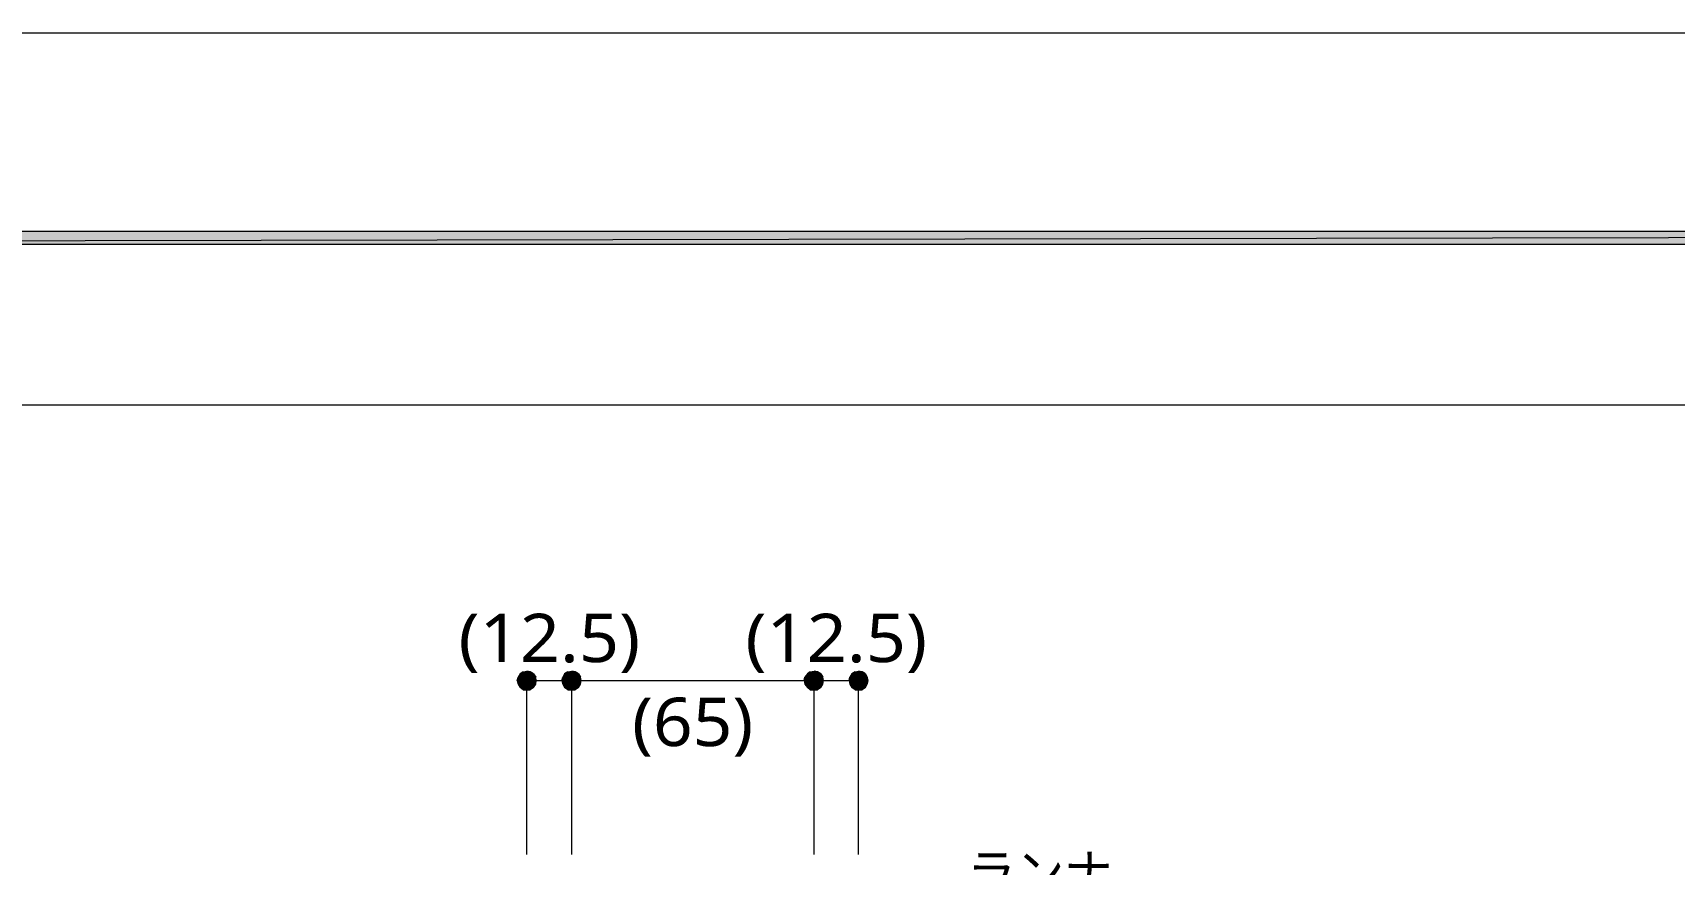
# Model space of a CAD drawing. Header units: millimetres. Extents: x 0 to 420, y 0 to 297.
# Drawn here: x 117.7 to 205.8, y 252.3 to 297 of the extents above; entities that cross this region are included whole.
import ezdxf
from ezdxf.enums import TextEntityAlignment as Align

# ---------------------------------------------------------------- set-up
doc = ezdxf.new("R2010")
doc.units = ezdxf.units.MM
doc.styles.add('kst32b', font='NotoSansJP-Variable.ttf')

msp = doc.modelspace()

# ---------------------------------------------------------------- hatches: boundary and pattern name
h = msp.add_hatch(color=7)
h.paths.add_polyline_path([(394.166, 285.623), (394.166, 286.321), (26.183, 285.623), (394.166, 285.623)])
h.paths.add_polyline_path([(394.166, 286.321), (26.183, 285.623), (26.183, 286.321), (394.166, 286.321)])
h = msp.add_hatch(color=7)
h.paths.add_polyline_path([(143.87, 262.551), (143.764, 262.382), (144.23, 262.191), (143.87, 262.551)])
h.paths.add_polyline_path([(143.764, 262.382), (144.23, 262.191), (143.722, 262.191), (143.764, 262.382)])
h.paths.add_polyline_path([(144.23, 262.191), (143.722, 262.191), (143.764, 262.001), (144.23, 262.191)])
h = msp.add_hatch(color=7)
h.paths.add_polyline_path([(144.42, 262.657), (144.23, 262.699), (144.23, 262.191), (144.42, 262.657)])
h.paths.add_polyline_path([(144.23, 262.699), (144.23, 262.191), (144.039, 262.657), (144.23, 262.699)])
h.paths.add_polyline_path([(144.23, 262.191), (144.039, 262.657), (143.87, 262.551), (144.23, 262.191)])
h = msp.add_hatch(color=7)
h.paths.add_polyline_path([(144.738, 262.191), (144.717, 262.382), (144.23, 262.191), (144.738, 262.191)])
h.paths.add_polyline_path([(144.717, 262.382), (144.23, 262.191), (144.59, 262.551), (144.717, 262.382)])
h.paths.add_polyline_path([(144.23, 262.191), (144.59, 262.551), (144.42, 262.657), (144.23, 262.191)])
h = msp.add_hatch(color=7)
h.paths.add_polyline_path([(146.262, 262.551), (146.156, 262.382), (146.643, 262.191), (146.262, 262.551)])
h.paths.add_polyline_path([(146.156, 262.382), (146.643, 262.191), (146.113, 262.191), (146.156, 262.382)])
h.paths.add_polyline_path([(146.643, 262.191), (146.113, 262.191), (146.156, 262.001), (146.643, 262.191)])
h = msp.add_hatch(color=7)
h.paths.add_polyline_path([(146.833, 262.657), (146.643, 262.699), (146.643, 262.191), (146.833, 262.657)])
h.paths.add_polyline_path([(146.643, 262.699), (146.643, 262.191), (146.431, 262.657), (146.643, 262.699)])
h.paths.add_polyline_path([(146.643, 262.191), (146.431, 262.657), (146.262, 262.551), (146.643, 262.191)])
h = msp.add_hatch(color=7)
h.paths.add_polyline_path([(147.151, 262.191), (147.108, 262.382), (146.643, 262.191), (147.151, 262.191)])
h.paths.add_polyline_path([(147.108, 262.382), (146.643, 262.191), (147.003, 262.551), (147.108, 262.382)])
h.paths.add_polyline_path([(146.643, 262.191), (147.003, 262.551), (146.833, 262.657), (146.643, 262.191)])
h = msp.add_hatch(color=7)
h.paths.add_polyline_path([(159.279, 262.551), (159.152, 262.382), (159.639, 262.191), (159.279, 262.551)])
h.paths.add_polyline_path([(159.152, 262.382), (159.639, 262.191), (159.11, 262.191), (159.152, 262.382)])
h.paths.add_polyline_path([(159.639, 262.191), (159.11, 262.191), (159.152, 262.001), (159.639, 262.191)])
h = msp.add_hatch(color=7)
h.paths.add_polyline_path([(159.829, 262.657), (159.639, 262.699), (159.639, 262.191), (159.829, 262.657)])
h.paths.add_polyline_path([(159.639, 262.699), (159.639, 262.191), (159.427, 262.657), (159.639, 262.699)])
h.paths.add_polyline_path([(159.639, 262.191), (159.427, 262.657), (159.279, 262.551), (159.639, 262.191)])
h = msp.add_hatch(color=7)
h.paths.add_polyline_path([(160.147, 262.191), (160.105, 262.382), (159.639, 262.191), (160.147, 262.191)])
h.paths.add_polyline_path([(160.105, 262.382), (159.639, 262.191), (159.999, 262.551), (160.105, 262.382)])
h.paths.add_polyline_path([(159.639, 262.191), (159.999, 262.551), (159.829, 262.657), (159.639, 262.191)])
h = msp.add_hatch(color=7)
h.paths.add_polyline_path([(161.671, 262.551), (161.565, 262.382), (162.031, 262.191), (161.671, 262.551)])
h.paths.add_polyline_path([(161.565, 262.382), (162.031, 262.191), (161.523, 262.191), (161.565, 262.382)])
h.paths.add_polyline_path([(162.031, 262.191), (161.523, 262.191), (161.565, 262.001), (162.031, 262.191)])
h = msp.add_hatch(color=7)
h.paths.add_polyline_path([(162.221, 262.657), (162.031, 262.699), (162.031, 262.191), (162.221, 262.657)])
h.paths.add_polyline_path([(162.031, 262.699), (162.031, 262.191), (161.84, 262.657), (162.031, 262.699)])
h.paths.add_polyline_path([(162.031, 262.191), (161.84, 262.657), (161.671, 262.551), (162.031, 262.191)])
h = msp.add_hatch(color=7)
h.paths.add_polyline_path([(162.539, 262.191), (162.496, 262.382), (162.031, 262.191), (162.539, 262.191)])
h.paths.add_polyline_path([(162.496, 262.382), (162.031, 262.191), (162.391, 262.551), (162.496, 262.382)])
h.paths.add_polyline_path([(162.031, 262.191), (162.391, 262.551), (162.221, 262.657), (162.031, 262.191)])
h = msp.add_hatch(color=7)
h.paths.add_polyline_path([(143.764, 262.001), (143.87, 261.832), (144.23, 262.191), (143.764, 262.001)])
h.paths.add_polyline_path([(143.87, 261.832), (144.23, 262.191), (144.039, 261.705), (143.87, 261.832)])
h.paths.add_polyline_path([(144.23, 262.191), (144.039, 261.705), (144.23, 261.683), (144.23, 262.191)])
h = msp.add_hatch(color=7)
h.paths.add_polyline_path([(144.23, 261.683), (144.42, 261.705), (144.23, 262.191), (144.23, 261.683)])
h.paths.add_polyline_path([(144.42, 261.705), (144.23, 262.191), (144.59, 261.832), (144.42, 261.705)])
h.paths.add_polyline_path([(144.23, 262.191), (144.59, 261.832), (144.717, 262.001), (144.23, 262.191)])
for points in [[(144.717, 262.001), (144.738, 262.191), (144.23, 262.191), (144.717, 262.001)], [(147.108, 262.001), (147.151, 262.191), (146.643, 262.191), (147.108, 262.001)], [(160.105, 262.001), (160.147, 262.191), (159.639, 262.191), (160.105, 262.001)], [(162.496, 262.001), (162.539, 262.191), (162.031, 262.191), (162.496, 262.001)]]:
    msp.add_hatch(color=7).paths.add_polyline_path(points)
h = msp.add_hatch(color=7)
h.paths.add_polyline_path([(146.156, 262.001), (146.262, 261.832), (146.643, 262.191), (146.156, 262.001)])
h.paths.add_polyline_path([(146.262, 261.832), (146.643, 262.191), (146.431, 261.705), (146.262, 261.832)])
h.paths.add_polyline_path([(146.643, 262.191), (146.431, 261.705), (146.643, 261.683), (146.643, 262.191)])
h = msp.add_hatch(color=7)
h.paths.add_polyline_path([(146.643, 261.683), (146.833, 261.705), (146.643, 262.191), (146.643, 261.683)])
h.paths.add_polyline_path([(146.833, 261.705), (146.643, 262.191), (147.003, 261.832), (146.833, 261.705)])
h.paths.add_polyline_path([(146.643, 262.191), (147.003, 261.832), (147.108, 262.001), (146.643, 262.191)])
h = msp.add_hatch(color=7)
h.paths.add_polyline_path([(159.152, 262.001), (159.279, 261.832), (159.639, 262.191), (159.152, 262.001)])
h.paths.add_polyline_path([(159.279, 261.832), (159.639, 262.191), (159.427, 261.705), (159.279, 261.832)])
h.paths.add_polyline_path([(159.639, 262.191), (159.427, 261.705), (159.639, 261.683), (159.639, 262.191)])
h = msp.add_hatch(color=7)
h.paths.add_polyline_path([(159.639, 261.683), (159.829, 261.705), (159.639, 262.191), (159.639, 261.683)])
h.paths.add_polyline_path([(159.829, 261.705), (159.639, 262.191), (159.999, 261.832), (159.829, 261.705)])
h.paths.add_polyline_path([(159.639, 262.191), (159.999, 261.832), (160.105, 262.001), (159.639, 262.191)])
h = msp.add_hatch(color=7)
h.paths.add_polyline_path([(161.565, 262.001), (161.671, 261.832), (162.031, 262.191), (161.565, 262.001)])
h.paths.add_polyline_path([(161.671, 261.832), (162.031, 262.191), (161.84, 261.705), (161.671, 261.832)])
h.paths.add_polyline_path([(162.031, 262.191), (161.84, 261.705), (162.031, 261.683), (162.031, 262.191)])
h = msp.add_hatch(color=7)
h.paths.add_polyline_path([(162.031, 261.683), (162.221, 261.705), (162.031, 262.191), (162.031, 261.683)])
h.paths.add_polyline_path([(162.221, 261.705), (162.031, 262.191), (162.391, 261.832), (162.221, 261.705)])
h.paths.add_polyline_path([(162.031, 262.191), (162.391, 261.832), (162.496, 262.001), (162.031, 262.191)])

# ---------------------------------------------------------------- linework, layer by layer
at = {"lineweight": 13}
msp.add_lwpolyline([(0.191, 0), (0.191, 296.968), (420.158, 296.968), (420.158, 0)], close=True, dxfattribs=at)
at = {"lineweight": 0}
for points in [[(394.166, 285.623), (394.166, 286.321), (26.183, 285.623)], [(394.166, 286.321), (26.183, 285.623), (26.183, 286.321)], [(143.764, 262.382), (144.23, 262.191), (143.722, 262.191)], [(143.87, 262.551), (143.764, 262.382), (144.23, 262.191)], [(144.23, 262.191), (144.039, 262.657), (143.87, 262.551)], [(144.23, 262.699), (144.23, 262.191), (144.039, 262.657)], [(144.42, 262.657), (144.23, 262.699), (144.23, 262.191)], [(144.23, 262.191), (144.59, 262.551), (144.42, 262.657)], [(144.717, 262.382), (144.23, 262.191), (144.59, 262.551)], [(144.738, 262.191), (144.717, 262.382), (144.23, 262.191)], [(146.156, 262.382), (146.643, 262.191), (146.113, 262.191)], [(146.262, 262.551), (146.156, 262.382), (146.643, 262.191)], [(146.643, 262.191), (146.431, 262.657), (146.262, 262.551)], [(146.643, 262.699), (146.643, 262.191), (146.431, 262.657)], [(146.833, 262.657), (146.643, 262.699), (146.643, 262.191)], [(146.643, 262.191), (147.003, 262.551), (146.833, 262.657)], [(147.108, 262.382), (146.643, 262.191), (147.003, 262.551)], [(147.151, 262.191), (147.108, 262.382), (146.643, 262.191)], [(159.152, 262.382), (159.639, 262.191), (159.11, 262.191)], [(159.279, 262.551), (159.152, 262.382), (159.639, 262.191)], [(159.639, 262.191), (159.427, 262.657), (159.279, 262.551)], [(159.639, 262.699), (159.639, 262.191), (159.427, 262.657)], [(159.829, 262.657), (159.639, 262.699), (159.639, 262.191)], [(159.639, 262.191), (159.999, 262.551), (159.829, 262.657)], [(160.105, 262.382), (159.639, 262.191), (159.999, 262.551)], [(160.147, 262.191), (160.105, 262.382), (159.639, 262.191)], [(161.565, 262.382), (162.031, 262.191), (161.523, 262.191)], [(161.671, 262.551), (161.565, 262.382), (162.031, 262.191)], [(162.031, 262.191), (161.84, 262.657), (161.671, 262.551)], [(162.031, 262.699), (162.031, 262.191), (161.84, 262.657)], [(162.221, 262.657), (162.031, 262.699), (162.031, 262.191)], [(162.031, 262.191), (162.391, 262.551), (162.221, 262.657)], [(162.496, 262.382), (162.031, 262.191), (162.391, 262.551)], [(162.539, 262.191), (162.496, 262.382), (162.031, 262.191)], [(144.23, 262.191), (143.722, 262.191), (143.764, 262.001)], [(143.764, 262.001), (143.87, 261.832), (144.23, 262.191)], [(143.87, 261.832), (144.23, 262.191), (144.039, 261.705)], [(144.23, 262.191), (144.039, 261.705), (144.23, 261.683)], [(144.23, 261.683), (144.42, 261.705), (144.23, 262.191)], [(144.42, 261.705), (144.23, 262.191), (144.59, 261.832)], [(144.23, 262.191), (144.59, 261.832), (144.717, 262.001)], [(144.717, 262.001), (144.738, 262.191), (144.23, 262.191)], [(146.643, 262.191), (146.113, 262.191), (146.156, 262.001)], [(146.156, 262.001), (146.262, 261.832), (146.643, 262.191)], [(146.262, 261.832), (146.643, 262.191), (146.431, 261.705)], [(146.643, 262.191), (146.431, 261.705), (146.643, 261.683)], [(146.643, 261.683), (146.833, 261.705), (146.643, 262.191)], [(146.833, 261.705), (146.643, 262.191), (147.003, 261.832)], [(146.643, 262.191), (147.003, 261.832), (147.108, 262.001)], [(147.108, 262.001), (147.151, 262.191), (146.643, 262.191)], [(159.639, 262.191), (159.11, 262.191), (159.152, 262.001)], [(159.152, 262.001), (159.279, 261.832), (159.639, 262.191)], [(159.279, 261.832), (159.639, 262.191), (159.427, 261.705)], [(159.639, 262.191), (159.427, 261.705), (159.639, 261.683)], [(159.639, 261.683), (159.829, 261.705), (159.639, 262.191)], [(159.829, 261.705), (159.639, 262.191), (159.999, 261.832)], [(159.639, 262.191), (159.999, 261.832), (160.105, 262.001)], [(160.105, 262.001), (160.147, 262.191), (159.639, 262.191)], [(162.031, 262.191), (161.523, 262.191), (161.565, 262.001)], [(161.565, 262.001), (161.671, 261.832), (162.031, 262.191)], [(161.671, 261.832), (162.031, 262.191), (161.84, 261.705)], [(162.031, 262.191), (161.84, 261.705), (162.031, 261.683)], [(162.031, 261.683), (162.221, 261.705), (162.031, 262.191)], [(162.221, 261.705), (162.031, 262.191), (162.391, 261.832)], [(162.031, 262.191), (162.391, 261.832), (162.496, 262.001)], [(162.496, 262.001), (162.539, 262.191), (162.031, 262.191)]]:
    msp.add_lwpolyline(points, close=True, dxfattribs=at)
at = {"lineweight": 13}
for points in [[(394.166, 276.987), (26.183, 276.987)], [(144.23, 252.857), (144.23, 262.191)], [(144.23, 262.191), (146.643, 262.191), (159.639, 262.191), (162.031, 262.191)], [(146.643, 252.857), (146.643, 262.191)], [(159.639, 252.857), (159.639, 262.191)], [(162.031, 252.857), (162.031, 262.191)]]:
    msp.add_lwpolyline(points, dxfattribs=at)

# ---------------------------------------------------------------- texts
at = {"style": 'kst32b'}
for s, height, p, p2 in [('(12.5)', 2.5989, (140.568, 263.186), (150.314, 263.186)), ('(12.5)', 2.5989, (155.956, 263.186), (165.702, 263.186)), ('(65)', 2.5989, (149.881, 258.678), (156.378, 258.678)), ('ランナ', 2.0791, (167.852, 250.825), (175.648, 250.825))]:
    msp.add_text(s, height=height, dxfattribs=at).set_placement(p, p2, align=Align.FIT)

doc.saveas('drawing.dxf')
